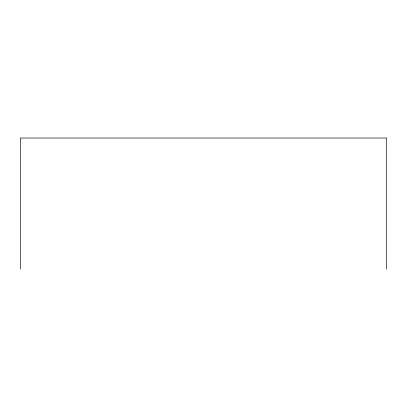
<?xml version="1.0" encoding="UTF-8"?>
<svg xmlns="http://www.w3.org/2000/svg" width="407" height="407" viewBox="0 0 407 407"><rect width="100%" height="100%" fill="white"/><g stroke="black" fill="none" stroke-linecap="round" stroke-linejoin="round"><path stroke-width="0.61" d="M386.65 268.971L386.65 138.029L20.35 138.029L20.35 268.971"/></g></svg>
